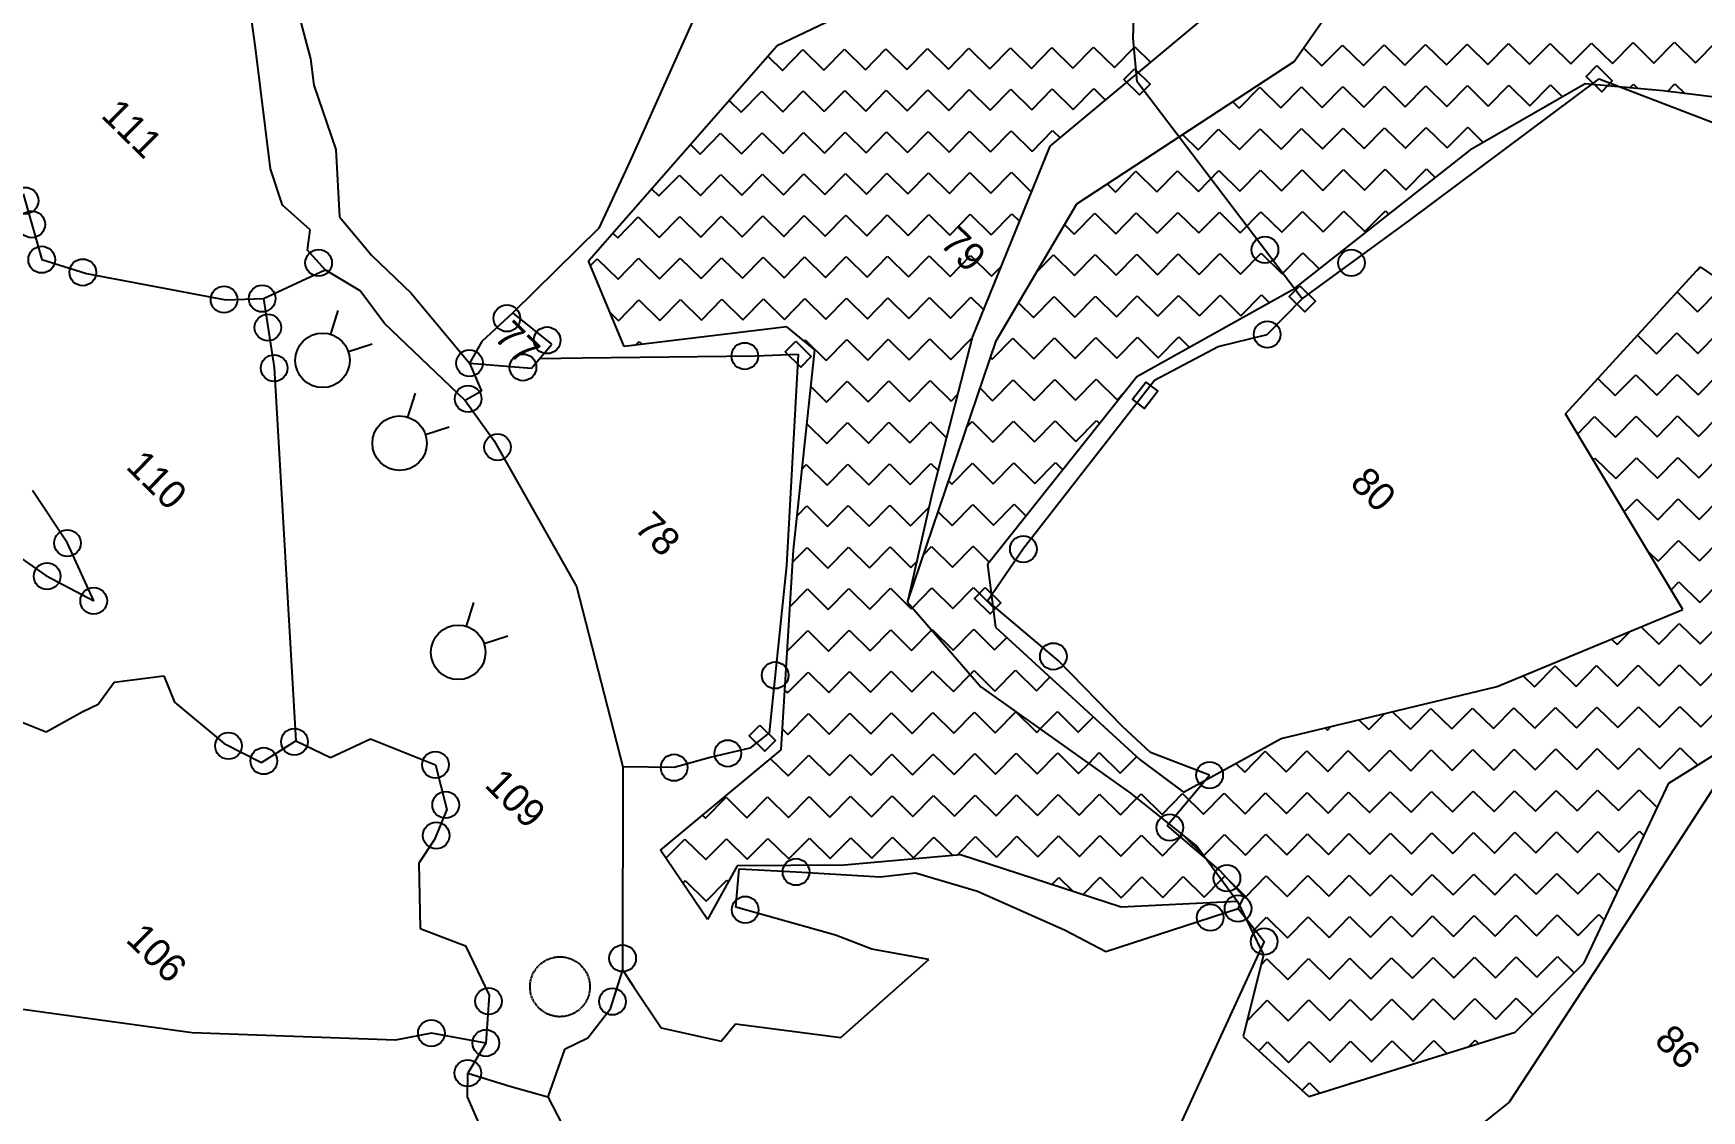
# Model space of a CAD drawing. Header units: metres. Extents: x 342804 to 346854, y 1762918 to 1765966.
# Drawn here: x 344671 to 345203, y 1764193 to 1764537 of the extents above; entities that cross this region are included whole.
import ezdxf
from ezdxf.enums import TextEntityAlignment as Align

# ---------------------------------------------------------------- set-up
doc = ezdxf.new("R2010")
doc.units = ezdxf.units.M
doc.header["$MEASUREMENT"] = 0
doc.linetypes.add('ACAD_ISO02W100', pattern=[15, 12, -3])
for name, color, linetype in [('POLY_HATCH', 12, 'Continuous'), ('POLY_PARCEL', 6, 'Continuous'), ('POLY_WATER', 4, 'Continuous'), ('TEXT_PARCEL', 7, 'Continuous')]:
    doc.layers.add(name, color=color, linetype=linetype)
doc.styles.add('TEXT_MAP', font='')
doc.styles.get('TEXT_MAP').set_extended_font_data('Kruti Dev 050')

msp = doc.modelspace()

# ---------------------------------------------------------------- linework, layer by layer
for points in [[(345021.91, 1764525.31), (345026.87, 1764520.44), (345023.5, 1764517.02), (345018.55, 1764521.89)], [(345169.24, 1764526.32), (345174.19, 1764521.45), (345170.82, 1764518.02), (345165.87, 1764522.89)], [(345074.59, 1764456.14), (345079.54, 1764451.27), (345076.17, 1764447.85), (345071.22, 1764452.72)], [(344913.92, 1764438.48), (344918.87, 1764433.61), (344915.5, 1764430.18), (344910.55, 1764435.05)], [(345029.35, 1764422.51), (345025.07, 1764417.03), (345021.29, 1764419.99), (345025.56, 1764425.46)], [(344974.28, 1764359.92), (344979.24, 1764355.05), (344975.87, 1764351.62), (344970.92, 1764356.49)], [(344902.49, 1764316.09), (344907.44, 1764311.22), (344904.07, 1764307.8), (344899.12, 1764312.67)]]:
    msp.add_lwpolyline(points, close=True)
for points in [[(344767.99, 1764448.28), (344765.65, 1764440.68)], [(344778.91, 1764437.54), (344771.35, 1764435.07)], [(344792.56, 1764421.87), (344790.21, 1764414.27)], [(344803.48, 1764411.13), (344795.92, 1764408.66)], [(344811.23, 1764355.22), (344808.89, 1764347.62)], [(344822.15, 1764344.48), (344814.59, 1764342.01)]]:
    msp.add_lwpolyline(points)
for centre, radius in [((344668.25, 1764483.27), 4.25), ((344670.37, 1764475.73), 4.25), ((345063.49, 1764467.61), 4.25), ((344673.55, 1764464.48), 4.25), ((344686.64, 1764460.43), 4.25), ((344761.83, 1764463.45), 4.25), ((345091.06, 1764463.47), 4.25), ((344731.68, 1764451.76), 4.25), ((344743.83, 1764452.06), 4.25), ((344821.84, 1764445.79), 4.25), ((344745.65, 1764442.85), 4.25), ((344834.65, 1764438.77), 4.25), ((345064.21, 1764440.64), 4.25), ((344763.08, 1764432.38), 8.69), ((344897.66, 1764433.75), 4.25), ((344747.65, 1764429.92), 4.25), ((344809.9, 1764431.48), 4.25), ((344826.97, 1764430.15), 4.25), ((344809.47, 1764420.13), 4.25), ((344787.65, 1764405.96), 8.69), ((344818.87, 1764404.7), 4.25), ((344681.77, 1764374.12), 4.25), ((344986.47, 1764372.22), 4.25), ((344675.27, 1764363.56), 4.25), ((344690.13, 1764355.7), 4.25), ((344806.33, 1764339.31), 8.69), ((344996.03, 1764338.01), 4.25), ((344907.34, 1764331.97), 4.25), ((344733.1, 1764309.47), 4.25), ((344754.11, 1764310.8), 4.25), ((344892.26, 1764307.09), 4.25), ((344744.34, 1764304.67), 4.25), ((344799.06, 1764303.46), 4.25), ((344875.13, 1764302.55), 4.25), ((345045.85, 1764300.17), 4.25), ((344802.33, 1764290.66), 4.25), ((344799.33, 1764280.9), 4.25), ((345033.14, 1764283.43), 4.25), ((344914, 1764269.28), 4.25), ((345051.37, 1764267.31), 4.25), ((344897.82, 1764257.25), 4.25), ((345046.03, 1764254.74), 4.25), ((345054.9, 1764257.61), 4.25), ((345063.26, 1764247.1), 4.25), ((344858.74, 1764241.76), 4.25), ((344816.01, 1764228.11), 4.25), ((344855.48, 1764227.96), 4.25), ((344797.77, 1764217.9), 4.25), ((344815.11, 1764214.76), 4.25), ((344809.38, 1764205.18), 4.25)]:
    msp.add_circle(centre, radius)
at = {"linetype": 'ACAD_ISO02W100', "ltscale": 0.03}
msp.add_ellipse((344838.76, 1764232.7), major_axis=(-0.08, 9.55), ratio=1, start_param=3.926991, end_param=10.210176, dxfattribs=at)
at = {"layer": 'POLY_HATCH'}
for p, q in [((345072.77, 1764527.6), (345126.83, 1764605.15)), ((344908.03, 1764532.75), (344955.26, 1764555.34)), ((345043.44, 1764541.14), (344994.9, 1764500.62)), ((344847.86, 1764464.12), (344908.03, 1764532.75)), ((345003.5, 1764482.29), (345072.77, 1764527.6)), ((345165.53, 1764520.52), (345128.78, 1764499.37)), ((345190.44, 1764518.3), (345165.53, 1764520.52)), ((345233.04, 1764512.99), (345190.44, 1764518.3)), ((344994.9, 1764500.62), (344970.24, 1764439.94)), ((345128.78, 1764499.37), (345072.17, 1764454.78)), ((344977.76, 1764438.55), (345003.5, 1764482.29)), ((344859.22, 1764436.78), (344847.86, 1764464.12)), ((345159.24, 1764415.29), (345202.18, 1764462.18)), ((345202.18, 1764462.18), (345256.78, 1764424.97)), ((345072.17, 1764454.78), (345022.64, 1764427.11)), ((344911.05, 1764443.1), (344859.22, 1764436.78)), ((344920.01, 1764435.76), (344911.05, 1764443.1)), ((344949.56, 1764355.34), (344977.76, 1764438.55)), ((344970.24, 1764439.94), (344957.45, 1764390.06)), ((344913.16, 1764371.97), (344920.01, 1764435.76)), ((345022.64, 1764427.11), (344975, 1764367.34)), ((345196.73, 1764352.94), (345159.24, 1764415.29)), ((344957.45, 1764390.06), (344949.56, 1764355.34)), ((344909.28, 1764308.2), (344913.16, 1764371.97)), ((344975, 1764367.34), (344977.58, 1764347.29)), ((344949.56, 1764355.34), (344972.92, 1764328.3)), ((345137.53, 1764328.41), (345196.73, 1764352.94)), ((344977.58, 1764347.29), (345023.72, 1764305.08)), ((344972.92, 1764328.3), (345020.64, 1764294.41)), ((345068.63, 1764311.84), (345137.53, 1764328.41)), ((345192.17, 1764297.57), (345230.5, 1764321.57)), ((345037.47, 1764294.74), (345068.63, 1764311.84)), ((344870.77, 1764276.24), (344909.28, 1764308.2)), ((345023.72, 1764305.08), (345037.47, 1764294.74)), ((345020.64, 1764294.41), (345041.87, 1764277.45)), ((345165.26, 1764240.3), (345192.17, 1764297.57)), ((344885.79, 1764254.11), (344870.77, 1764276.24)), ((344966.39, 1764274.73), (344929.36, 1764271.49)), ((345017.68, 1764258.07), (344966.39, 1764274.73)), ((345041.87, 1764277.45), (345054.72, 1764259.83)), ((344895.27, 1764271.23), (344885.79, 1764254.11)), ((344929.36, 1764271.49), (344895.27, 1764271.23)), ((345054.72, 1764259.83), (345017.68, 1764258.07)), ((345054.72, 1764259.83), (345063.02, 1764242.85)), ((345063.02, 1764242.85), (345056.58, 1764216.86)), ((345143.28, 1764218.25), (345165.26, 1764240.3)), ((345056.58, 1764216.86), (345077.5, 1764197.75)), ((345077.5, 1764197.75), (345143.28, 1764218.25))]:
    msp.add_line(p, q, dxfattribs=at)
at = {"layer": 'POLY_HATCH', "linetype": 'Continuous'}
for p, q in [((345134.56, 1764526.66), (345141.12, 1764533.33)), ((345141.12, 1764533.33), (345147.79, 1764526.76)), ((345147.79, 1764526.76), (345154.35, 1764533.43)), ((345154.35, 1764533.43), (345161.02, 1764526.87)), ((345161.02, 1764526.87), (345167.58, 1764533.54)), ((345167.58, 1764533.54), (345174.25, 1764526.98)), ((345174.25, 1764526.98), (345180.81, 1764533.65)), ((345180.81, 1764533.65), (345187.48, 1764527.09)), ((345187.48, 1764527.09), (345194.04, 1764533.76)), ((345194.04, 1764533.76), (345200.71, 1764527.2)), ((345200.71, 1764527.2), (345207.27, 1764533.87)), ((344905.04, 1764529.34), (344909.65, 1764524.81)), ((344909.65, 1764524.81), (344916.21, 1764531.48)), ((344916.21, 1764531.48), (344922.88, 1764524.92)), ((344922.88, 1764524.92), (344929.44, 1764531.59)), ((344929.44, 1764531.59), (344936.11, 1764525.03)), ((344936.11, 1764525.03), (344942.67, 1764531.7)), ((344942.67, 1764531.7), (344949.34, 1764525.14)), ((344949.34, 1764525.14), (344955.9, 1764531.81)), ((344955.9, 1764531.81), (344962.57, 1764525.25)), ((344962.57, 1764525.25), (344969.13, 1764531.91)), ((344969.13, 1764531.91), (344975.8, 1764525.35)), ((344975.8, 1764525.35), (344982.36, 1764532.02)), ((344982.36, 1764532.02), (344989.03, 1764525.46)), ((344989.03, 1764525.46), (344995.59, 1764532.13)), ((344995.59, 1764532.13), (345002.26, 1764525.57)), ((345002.26, 1764525.57), (345008.82, 1764532.24)), ((345008.82, 1764532.24), (345015.49, 1764525.68)), ((345015.49, 1764525.68), (345022.05, 1764532.35)), ((345022.05, 1764532.35), (345027.04, 1764527.44)), ((345075.81, 1764531.96), (345081.64, 1764526.22)), ((345081.64, 1764526.22), (345088.2, 1764532.89)), ((345088.2, 1764532.89), (345094.87, 1764526.33)), ((345094.87, 1764526.33), (345101.43, 1764533)), ((345101.43, 1764533), (345108.1, 1764526.44)), ((345108.1, 1764526.44), (345114.66, 1764533.11)), ((345114.66, 1764533.11), (345121.33, 1764526.55)), ((345121.33, 1764526.55), (345127.89, 1764533.22)), ((345127.89, 1764533.22), (345134.56, 1764526.66)), ((344896.52, 1764511.47), (344903.09, 1764518.14)), ((344903.09, 1764518.14), (344909.75, 1764511.58)), ((344909.75, 1764511.58), (344916.32, 1764518.25)), ((344916.32, 1764518.25), (344922.98, 1764511.69)), ((344922.98, 1764511.69), (344929.55, 1764518.36)), ((344929.55, 1764518.36), (344936.21, 1764511.8)), ((344936.21, 1764511.8), (344942.78, 1764518.47)), ((344942.78, 1764518.47), (344949.44, 1764511.91)), ((344949.44, 1764511.91), (344956.01, 1764518.58)), ((344956.01, 1764518.58), (344962.67, 1764512.02)), ((344962.67, 1764512.02), (344969.24, 1764518.68)), ((344969.24, 1764518.68), (344975.9, 1764512.12)), ((344975.9, 1764512.12), (344982.47, 1764518.79)), ((344982.47, 1764518.79), (344989.13, 1764512.23)), ((344989.13, 1764512.23), (344995.7, 1764518.9)), ((344995.7, 1764518.9), (345002.37, 1764512.34)), ((345002.37, 1764512.34), (345008.93, 1764519.01)), ((345008.93, 1764519.01), (345012.6, 1764515.39)), ((345055.29, 1764512.77), (345061.85, 1764519.44)), ((345061.85, 1764519.44), (345068.52, 1764512.88)), ((345068.52, 1764512.88), (345075.08, 1764519.55)), ((345075.08, 1764519.55), (345081.75, 1764512.99)), ((345081.75, 1764512.99), (345088.31, 1764519.66)), ((345088.31, 1764519.66), (345094.98, 1764513.1)), ((345094.98, 1764513.1), (345101.54, 1764519.77)), ((345101.54, 1764519.77), (345108.21, 1764513.21)), ((345108.21, 1764513.21), (345114.77, 1764519.88)), ((345114.77, 1764519.88), (345121.44, 1764513.32)), ((345121.44, 1764513.32), (345128, 1764519.99)), ((345128, 1764519.99), (345134.67, 1764513.43)), ((345134.67, 1764513.43), (345141.23, 1764520.1)), ((345141.23, 1764520.1), (345147.9, 1764513.53)), ((345147.9, 1764513.53), (345154.46, 1764520.2)), ((345154.46, 1764520.2), (345158.34, 1764516.38)), ((345179.76, 1764519.25), (345180.92, 1764520.42)), ((345180.92, 1764520.42), (345182.34, 1764519.02)), ((345191.78, 1764518.13), (345194.15, 1764520.53)), ((345194.15, 1764520.53), (345197.28, 1764517.44)), ((344892.68, 1764515.25), (344896.52, 1764511.47)), ((345053.22, 1764514.81), (345055.29, 1764512.77)), ((345121.54, 1764500.09), (345128.1, 1764506.76)), ((345128.1, 1764506.76), (345133.09, 1764501.85)), ((345140.71, 1764506.23), (345141.34, 1764506.87)), ((345141.34, 1764506.87), (345141.51, 1764506.69)), ((344883.4, 1764498.13), (344889.96, 1764504.8)), ((344889.96, 1764504.8), (344896.63, 1764498.24)), ((344896.63, 1764498.24), (344903.19, 1764504.91)), ((344903.19, 1764504.91), (344909.86, 1764498.35)), ((344909.86, 1764498.35), (344916.42, 1764505.02)), ((344916.42, 1764505.02), (344923.09, 1764498.46)), ((344923.09, 1764498.46), (344929.65, 1764505.13)), ((344929.65, 1764505.13), (344936.32, 1764498.57)), ((344936.32, 1764498.57), (344942.88, 1764505.24)), ((344942.88, 1764505.24), (344949.55, 1764498.68)), ((344949.55, 1764498.68), (344956.11, 1764505.35)), ((344956.11, 1764505.35), (344962.78, 1764498.79)), ((344962.78, 1764498.79), (344969.34, 1764505.45)), ((344969.34, 1764505.45), (344976.01, 1764498.89)), ((344976.01, 1764498.89), (344982.57, 1764505.56)), ((344982.57, 1764505.56), (344989.24, 1764499)), ((344989.24, 1764499), (344995.8, 1764505.67)), ((344995.8, 1764505.67), (344998.17, 1764503.35)), ((345037.19, 1764504.33), (345042.16, 1764499.44)), ((345042.16, 1764499.44), (345048.72, 1764506.11)), ((345048.72, 1764506.11), (345055.39, 1764499.54)), ((345055.39, 1764499.54), (345061.95, 1764506.21)), ((345061.95, 1764506.21), (345068.62, 1764499.65)), ((345068.62, 1764499.65), (345075.18, 1764506.32)), ((345075.18, 1764506.32), (345081.85, 1764499.76)), ((345081.85, 1764499.76), (345088.41, 1764506.43)), ((345088.41, 1764506.43), (345095.08, 1764499.87)), ((345095.08, 1764499.87), (345101.64, 1764506.54)), ((345101.64, 1764506.54), (345108.31, 1764499.98)), ((345108.31, 1764499.98), (345114.87, 1764506.65)), ((345114.87, 1764506.65), (345121.54, 1764500.09)), ((344880.33, 1764501.16), (344883.4, 1764498.13)), ((344870.28, 1764484.8), (344876.84, 1764491.46)), ((344876.84, 1764491.46), (344883.51, 1764484.9)), ((344883.51, 1764484.9), (344890.07, 1764491.57)), ((344890.07, 1764491.57), (344896.74, 1764485.01)), ((344896.74, 1764485.01), (344903.3, 1764491.68)), ((344903.3, 1764491.68), (344909.97, 1764485.12)), ((344909.97, 1764485.12), (344916.53, 1764491.79)), ((344916.53, 1764491.79), (344923.2, 1764485.23)), ((344923.2, 1764485.23), (344929.76, 1764491.9)), ((344929.76, 1764491.9), (344936.43, 1764485.34)), ((344936.43, 1764485.34), (344942.99, 1764492.01)), ((344942.99, 1764492.01), (344949.66, 1764485.45)), ((344949.66, 1764485.45), (344956.22, 1764492.12)), ((344956.22, 1764492.12), (344962.89, 1764485.56)), ((344962.89, 1764485.56), (344969.45, 1764492.22)), ((344969.45, 1764492.22), (344976.12, 1764485.66)), ((344976.12, 1764485.66), (344982.68, 1764492.33)), ((344982.68, 1764492.33), (344989.01, 1764486.11)), ((345015.81, 1764485.99), (345022.37, 1764492.66)), ((345022.37, 1764492.66), (345029.04, 1764486.1)), ((345029.04, 1764486.1), (345035.6, 1764492.77)), ((345035.6, 1764492.77), (345042.27, 1764486.21)), ((345042.27, 1764486.21), (345048.83, 1764492.88)), ((345048.83, 1764492.88), (345055.5, 1764486.31)), ((345055.5, 1764486.31), (345062.06, 1764492.98)), ((345062.06, 1764492.98), (345068.73, 1764486.42)), ((345068.73, 1764486.42), (345075.29, 1764493.09)), ((345075.29, 1764493.09), (345081.96, 1764486.53)), ((345081.96, 1764486.53), (345088.52, 1764493.2)), ((345088.52, 1764493.2), (345095.19, 1764486.64)), ((345095.19, 1764486.64), (345101.75, 1764493.31)), ((345101.75, 1764493.31), (345108.42, 1764486.75)), ((345108.42, 1764486.75), (345114.98, 1764493.42)), ((345114.98, 1764493.42), (345117.76, 1764490.69)), ((344867.98, 1764487.06), (344870.28, 1764484.8)), ((345013.15, 1764488.6), (345015.81, 1764485.99)), ((344857.16, 1764471.46), (344863.72, 1764478.13)), ((344863.72, 1764478.13), (344870.39, 1764471.57)), ((344870.39, 1764471.57), (344876.95, 1764478.23)), ((344876.95, 1764478.23), (344883.62, 1764471.67)), ((344883.62, 1764471.67), (344890.18, 1764478.34)), ((344890.18, 1764478.34), (344896.85, 1764471.78)), ((344896.85, 1764471.78), (344903.41, 1764478.45)), ((344903.41, 1764478.45), (344910.08, 1764471.89)), ((344910.08, 1764471.89), (344916.64, 1764478.56)), ((344916.64, 1764478.56), (344923.31, 1764472)), ((344923.31, 1764472), (344929.87, 1764478.67)), ((344929.87, 1764478.67), (344936.54, 1764472.11)), ((344936.54, 1764472.11), (344943.1, 1764478.78)), ((344943.1, 1764478.78), (344949.77, 1764472.22)), ((344949.77, 1764472.22), (344956.33, 1764478.89)), ((344956.33, 1764478.89), (344963, 1764472.32)), ((344963, 1764472.32), (344969.56, 1764478.99)), ((344969.56, 1764478.99), (344976.23, 1764472.43)), ((344976.23, 1764472.43), (344982.79, 1764479.1)), ((344982.79, 1764479.1), (344985.2, 1764476.74)), ((344999.61, 1764475.68), (345002.69, 1764472.65)), ((345002.69, 1764472.65), (345009.25, 1764479.32)), ((345009.25, 1764479.32), (345015.92, 1764472.76)), ((345015.92, 1764472.76), (345022.48, 1764479.43)), ((345022.48, 1764479.43), (345029.15, 1764472.87)), ((345029.15, 1764472.87), (345035.71, 1764479.54)), ((345035.71, 1764479.54), (345042.38, 1764472.98)), ((345042.38, 1764472.98), (345048.94, 1764479.65)), ((345048.94, 1764479.65), (345055.61, 1764473.08)), ((345055.61, 1764473.08), (345062.17, 1764479.75)), ((345062.17, 1764479.75), (345068.84, 1764473.19)), ((345068.84, 1764473.19), (345075.4, 1764479.86)), ((345075.4, 1764479.86), (345082.07, 1764473.3)), ((345082.07, 1764473.3), (345088.63, 1764479.97)), ((345088.63, 1764479.97), (345095.3, 1764473.41)), ((345095.3, 1764473.41), (345101.86, 1764480.08)), ((345101.86, 1764480.08), (345102.94, 1764479.02)), ((344855.62, 1764472.97), (344857.16, 1764471.46)), ((344848.48, 1764462.63), (344850.6, 1764464.79)), ((344850.6, 1764464.79), (344857.27, 1764458.23)), ((344857.27, 1764458.23), (344863.83, 1764464.9)), ((344863.83, 1764464.9), (344870.5, 1764458.34)), ((344870.5, 1764458.34), (344877.06, 1764465)), ((344877.06, 1764465), (344883.73, 1764458.44)), ((344883.73, 1764458.44), (344890.29, 1764465.11)), ((344890.29, 1764465.11), (344896.96, 1764458.55)), ((344896.96, 1764458.55), (344903.52, 1764465.22)), ((344903.52, 1764465.22), (344910.19, 1764458.66)), ((344910.19, 1764458.66), (344916.75, 1764465.33)), ((344916.75, 1764465.33), (344923.42, 1764458.77)), ((344923.42, 1764458.77), (344929.98, 1764465.44)), ((344929.98, 1764465.44), (344936.65, 1764458.88)), ((344936.65, 1764458.88), (344943.21, 1764465.55)), ((344943.21, 1764465.55), (344949.88, 1764458.99)), ((344949.88, 1764458.99), (344956.44, 1764465.66)), ((344956.44, 1764465.66), (344963.11, 1764459.09)), ((344963.11, 1764459.09), (344969.67, 1764465.76)), ((344969.67, 1764465.76), (344976.34, 1764459.2)), ((344990.59, 1764460.35), (344996.13, 1764465.98)), ((344996.13, 1764465.98), (345002.8, 1764459.42)), ((345002.8, 1764459.42), (345009.36, 1764466.09)), ((345009.36, 1764466.09), (345016.03, 1764459.53)), ((345016.03, 1764459.53), (345022.59, 1764466.2)), ((345022.59, 1764466.2), (345029.26, 1764459.64)), ((345029.26, 1764459.64), (345035.82, 1764466.31)), ((345035.82, 1764466.31), (345042.49, 1764459.75)), ((345042.49, 1764459.75), (345049.05, 1764466.42)), ((345049.05, 1764466.42), (345055.72, 1764459.85)), ((345055.72, 1764459.85), (345062.28, 1764466.52)), ((345062.28, 1764466.52), (345068.95, 1764459.96)), ((345068.95, 1764459.96), (345075.51, 1764466.63)), ((345075.51, 1764466.63), (345080.72, 1764461.51)), ((344976.34, 1764459.2), (344979.29, 1764462.2)), ((345201.19, 1764461.11), (345201.25, 1764461.05)), ((345201.25, 1764461.05), (345202.29, 1764462.1)), ((345194.87, 1764454.2), (345201.36, 1764447.82)), ((345201.36, 1764447.82), (345207.92, 1764454.49)), ((344857.38, 1764445), (344863.94, 1764451.67)), ((344863.94, 1764451.67), (344870.61, 1764445.11)), ((344870.61, 1764445.11), (344877.17, 1764451.77)), ((344877.17, 1764451.77), (344883.84, 1764445.21)), ((344883.84, 1764445.21), (344890.4, 1764451.88)), ((344890.4, 1764451.88), (344897.07, 1764445.32)), ((344897.07, 1764445.32), (344903.63, 1764451.99)), ((344903.63, 1764451.99), (344910.3, 1764445.43)), ((344910.3, 1764445.43), (344916.86, 1764452.1)), ((344916.86, 1764452.1), (344923.53, 1764445.54)), ((344923.53, 1764445.54), (344930.09, 1764452.21)), ((344930.09, 1764452.21), (344936.76, 1764445.65)), ((344936.76, 1764445.65), (344943.32, 1764452.32)), ((344943.32, 1764452.32), (344949.99, 1764445.76)), ((344949.99, 1764445.76), (344956.55, 1764452.43)), ((344956.55, 1764452.43), (344963.22, 1764445.86)), ((344963.22, 1764445.86), (344969.78, 1764452.53)), ((344969.78, 1764452.53), (344973.76, 1764448.61)), ((344984.94, 1764450.75), (344989.68, 1764446.08)), ((344989.68, 1764446.08), (344996.24, 1764452.75)), ((344996.24, 1764452.75), (345002.91, 1764446.19)), ((345002.91, 1764446.19), (345009.47, 1764452.86)), ((345009.47, 1764452.86), (345016.14, 1764446.3)), ((345016.14, 1764446.3), (345022.7, 1764452.97)), ((345022.7, 1764452.97), (345029.37, 1764446.41)), ((345029.37, 1764446.41), (345035.93, 1764453.08)), ((345035.93, 1764453.08), (345042.6, 1764446.52)), ((345042.6, 1764446.52), (345049.16, 1764453.19)), ((345049.16, 1764453.19), (345055.83, 1764446.62)), ((345055.83, 1764446.62), (345062.39, 1764453.29)), ((345062.39, 1764453.29), (345064.97, 1764450.76)), ((344854.73, 1764447.6), (344857.38, 1764445)), ((344862.85, 1764437.22), (344864.05, 1764438.44)), ((344864.05, 1764438.44), (344865.01, 1764437.49)), ((344916.63, 1764438.53), (344916.97, 1764438.87)), ((344916.97, 1764438.87), (344923.64, 1764432.31)), ((344923.64, 1764432.31), (344930.2, 1764438.98)), ((344930.2, 1764438.98), (344936.87, 1764432.42)), ((344936.87, 1764432.42), (344943.43, 1764439.09)), ((344943.43, 1764439.09), (344950.1, 1764432.53)), ((344950.1, 1764432.53), (344956.66, 1764439.2)), ((344956.66, 1764439.2), (344963.33, 1764432.63)), ((344963.33, 1764432.63), (344969.89, 1764439.3)), ((344969.89, 1764439.3), (344970.04, 1764439.16)), ((344976.56, 1764432.74), (344983.12, 1764439.41)), ((344983.12, 1764439.41), (344989.79, 1764432.85)), ((344989.79, 1764432.85), (344996.35, 1764439.52)), ((344996.35, 1764439.52), (345003.02, 1764432.96)), ((345003.02, 1764432.96), (345009.58, 1764439.63)), ((345009.58, 1764439.63), (345016.25, 1764433.07)), ((345016.25, 1764433.07), (345022.81, 1764439.74)), ((345022.81, 1764439.74), (345029.48, 1764433.18)), ((345029.48, 1764433.18), (345036.04, 1764439.85)), ((345036.04, 1764439.85), (345039.44, 1764436.5)), ((345182.23, 1764440.39), (345188.24, 1764434.48)), ((345188.24, 1764434.48), (345194.8, 1764441.15)), ((345194.8, 1764441.15), (345201.47, 1764434.59)), ((345201.47, 1764434.59), (345208.03, 1764441.26)), ((344975.98, 1764433.31), (344976.56, 1764432.74)), ((345175.12, 1764421.14), (345181.68, 1764427.81)), ((345181.68, 1764427.81), (345188.35, 1764421.25)), ((345188.35, 1764421.25), (345194.91, 1764427.92)), ((345194.91, 1764427.92), (345201.58, 1764421.36)), ((345201.58, 1764421.36), (345208.14, 1764428.03)), ((344918.74, 1764424), (344923.74, 1764419.08)), ((344923.74, 1764419.08), (344930.31, 1764425.75)), ((344930.31, 1764425.75), (344936.97, 1764419.19)), ((344936.97, 1764419.19), (344943.54, 1764425.86)), ((344943.54, 1764425.86), (344950.2, 1764419.3)), ((344950.2, 1764419.3), (344956.77, 1764425.97)), ((344956.77, 1764425.97), (344963.43, 1764419.4)), ((344972.65, 1764423.46), (344976.66, 1764419.51)), ((344976.66, 1764419.51), (344983.23, 1764426.18)), ((344983.23, 1764426.18), (344989.89, 1764419.62)), ((344989.89, 1764419.62), (344996.46, 1764426.29)), ((344996.46, 1764426.29), (345003.12, 1764419.73)), ((345003.12, 1764419.73), (345009.69, 1764426.4)), ((345009.69, 1764426.4), (345016.35, 1764419.84)), ((345016.35, 1764419.84), (345018.92, 1764422.44)), ((345169.58, 1764426.59), (345175.12, 1764421.14)), ((344963.43, 1764419.4), (344965.51, 1764421.52)), ((344917.47, 1764412.13), (344923.85, 1764405.85)), ((344923.85, 1764405.85), (344930.41, 1764412.52)), ((344930.41, 1764412.52), (344937.08, 1764405.96)), ((344937.08, 1764405.96), (344943.64, 1764412.63)), ((344943.64, 1764412.63), (344950.31, 1764406.07)), ((344950.31, 1764406.07), (344956.87, 1764412.74)), ((344956.87, 1764412.74), (344961.98, 1764407.72)), ((344968.5, 1764411.21), (344970.1, 1764412.84)), ((344970.1, 1764412.84), (344976.77, 1764406.28)), ((344976.77, 1764406.28), (344983.33, 1764412.95)), ((344983.33, 1764412.95), (344990, 1764406.39)), ((344990, 1764406.39), (344996.56, 1764413.06)), ((344996.56, 1764413.06), (345003.23, 1764406.5)), ((345003.23, 1764406.5), (345009.79, 1764413.17)), ((345009.79, 1764413.17), (345010.76, 1764412.21)), ((345163.08, 1764408.9), (345168.55, 1764414.47)), ((345168.55, 1764414.47), (345175.22, 1764407.91)), ((345175.22, 1764407.91), (345181.78, 1764414.58)), ((345181.78, 1764414.58), (345188.45, 1764408.02)), ((345188.45, 1764408.02), (345195.02, 1764414.69)), ((345195.02, 1764414.69), (345201.68, 1764408.13)), ((345201.68, 1764408.13), (345208.25, 1764414.8)), ((345168.06, 1764400.62), (345168.66, 1764401.24)), ((345168.66, 1764401.24), (345175.33, 1764394.68)), ((345175.33, 1764394.68), (345181.89, 1764401.35)), ((345181.89, 1764401.35), (345188.56, 1764394.79)), ((345188.56, 1764394.79), (345195.12, 1764401.46)), ((345195.12, 1764401.46), (345201.79, 1764394.9)), ((345201.79, 1764394.9), (345208.35, 1764401.57)), ((344915.93, 1764397.8), (344917.29, 1764399.18)), ((344917.29, 1764399.18), (344923.96, 1764392.62)), ((344923.96, 1764392.62), (344930.52, 1764399.29)), ((344930.52, 1764399.29), (344937.19, 1764392.73)), ((344937.19, 1764392.73), (344943.75, 1764399.4)), ((344943.75, 1764399.4), (344950.42, 1764392.84)), ((344950.42, 1764392.84), (344956.98, 1764399.51)), ((344956.98, 1764399.51), (344959.29, 1764397.24)), ((344963.65, 1764392.94), (344970.21, 1764399.61)), ((344970.21, 1764399.61), (344976.88, 1764393.05)), ((344976.88, 1764393.05), (344983.44, 1764399.72)), ((344983.44, 1764399.72), (344990.11, 1764393.16)), ((344990.11, 1764393.16), (344996.67, 1764399.83)), ((344996.67, 1764399.83), (344999.04, 1764397.5)), ((344962.64, 1764393.94), (344963.65, 1764392.94)), ((344914.33, 1764382.83), (344917.4, 1764385.95)), ((344917.4, 1764385.95), (344924.07, 1764379.39)), ((344924.07, 1764379.39), (344930.63, 1764386.06)), ((344930.63, 1764386.06), (344937.3, 1764379.5)), ((344937.3, 1764379.5), (344943.86, 1764386.17)), ((344943.86, 1764386.17), (344950.53, 1764379.61)), ((344950.53, 1764379.61), (344956.44, 1764385.61)), ((344963.76, 1764379.71), (344970.32, 1764386.38)), ((344970.32, 1764386.38), (344976.99, 1764379.82)), ((344976.99, 1764379.82), (344983.55, 1764386.49)), ((344983.55, 1764386.49), (344987.31, 1764382.79)), ((345178.01, 1764384.07), (345182, 1764388.12)), ((345182, 1764388.12), (345188.67, 1764381.56)), ((345188.67, 1764381.56), (345195.23, 1764388.23)), ((345195.23, 1764388.23), (345201.9, 1764381.67)), ((345201.9, 1764381.67), (345208.46, 1764388.34)), ((344959.31, 1764384.09), (344963.76, 1764379.71)), ((345188.78, 1764368.33), (345195.34, 1764375)), ((345195.34, 1764375), (345202.01, 1764368.44)), ((345202.01, 1764368.44), (345208.57, 1764375.11)), ((344912.92, 1764368.06), (344917.51, 1764372.72)), ((344917.51, 1764372.72), (344924.18, 1764366.16)), ((344924.18, 1764366.16), (344930.74, 1764372.83)), ((344930.74, 1764372.83), (344937.41, 1764366.27)), ((344937.41, 1764366.27), (344943.97, 1764372.94)), ((344943.97, 1764372.94), (344950.64, 1764366.38)), ((344954.7, 1764370.51), (344957.2, 1764373.05)), ((344957.2, 1764373.05), (344963.87, 1764366.48)), ((344963.87, 1764366.48), (344970.43, 1764373.15)), ((344970.43, 1764373.15), (344975.59, 1764368.08)), ((345185.59, 1764371.47), (345188.78, 1764368.33)), ((344950.64, 1764366.38), (344952.5, 1764368.27)), ((344912.06, 1764353.84), (344917.62, 1764359.49)), ((344917.62, 1764359.49), (344924.29, 1764352.93)), ((344924.29, 1764352.93), (344930.85, 1764359.6)), ((344930.85, 1764359.6), (344937.52, 1764353.04)), ((344937.52, 1764353.04), (344944.08, 1764359.71)), ((344944.08, 1764359.71), (344950.75, 1764353.15)), ((344951.13, 1764353.53), (344957.31, 1764359.82)), ((344957.31, 1764359.82), (344963.98, 1764353.25)), ((344963.98, 1764353.25), (344970.54, 1764359.92)), ((344970.54, 1764359.92), (344976.74, 1764353.82)), ((345192.95, 1764359.23), (345195.45, 1764361.77)), ((345195.45, 1764361.77), (345202.12, 1764355.21)), ((345202.12, 1764355.21), (345208.68, 1764361.88)), ((344950.75, 1764353.15), (344951.13, 1764353.53)), ((345183.37, 1764347.41), (345189, 1764341.87)), ((345189, 1764341.87), (345195.56, 1764348.54)), ((345195.56, 1764348.54), (345202.23, 1764341.98)), ((345202.23, 1764341.98), (345208.79, 1764348.65)), ((344911.19, 1764339.62), (344917.73, 1764346.26)), ((344917.73, 1764346.26), (344924.4, 1764339.7)), ((344924.4, 1764339.7), (344930.96, 1764346.37)), ((344930.96, 1764346.37), (344937.63, 1764339.81)), ((344937.63, 1764339.81), (344944.19, 1764346.48)), ((344944.19, 1764346.48), (344950.86, 1764339.92)), ((344950.86, 1764339.92), (344957.26, 1764346.43)), ((344957.26, 1764346.43), (344957.42, 1764346.59)), ((344957.42, 1764346.59), (344964.09, 1764340.02)), ((344964.09, 1764340.02), (344970.65, 1764346.69)), ((344970.65, 1764346.69), (344977.32, 1764340.13)), ((344977.32, 1764340.13), (344981.15, 1764344.03)), ((345173.98, 1764343.52), (345175.77, 1764341.76)), ((345175.77, 1764341.76), (345179.92, 1764345.98)), ((344911.27, 1764326.36), (344917.83, 1764333.03)), ((344917.83, 1764333.03), (344924.5, 1764326.47)), ((344924.5, 1764326.47), (344931.06, 1764333.14)), ((344931.06, 1764333.14), (344937.73, 1764326.58)), ((344937.73, 1764326.58), (344944.29, 1764333.25)), ((344944.29, 1764333.25), (344950.96, 1764326.69)), ((344950.96, 1764326.69), (344957.52, 1764333.35)), ((344957.52, 1764333.35), (344964.19, 1764326.79)), ((344964.19, 1764326.79), (344969.53, 1764332.22)), ((344969.53, 1764332.22), (344970.76, 1764333.46)), ((344970.76, 1764333.46), (344977.42, 1764326.9)), ((344977.42, 1764326.9), (344983.99, 1764333.57)), ((344983.99, 1764333.57), (344990.65, 1764327.01)), ((344990.65, 1764327.01), (344994.96, 1764331.39)), ((345145.82, 1764331.85), (345149.42, 1764328.31)), ((345149.42, 1764328.31), (345155.98, 1764334.98)), ((345155.98, 1764334.98), (345162.65, 1764328.42)), ((345162.65, 1764328.42), (345169.21, 1764335.09)), ((345169.21, 1764335.09), (345175.88, 1764328.53)), ((345175.88, 1764328.53), (345182.44, 1764335.2)), ((345182.44, 1764335.2), (345189.11, 1764328.64)), ((345189.11, 1764328.64), (345195.67, 1764335.31)), ((345195.67, 1764335.31), (345202.34, 1764328.75)), ((345202.34, 1764328.75), (345208.9, 1764335.42)), ((344910.44, 1764327.18), (344911.27, 1764326.36)), ((345109.83, 1764314.76), (345116.39, 1764321.43)), ((345116.39, 1764321.43), (345123.06, 1764314.87)), ((345123.06, 1764314.87), (345129.62, 1764321.54)), ((345129.62, 1764321.54), (345136.29, 1764314.98)), ((345136.29, 1764314.98), (345142.85, 1764321.64)), ((345142.85, 1764321.64), (345149.52, 1764315.08)), ((345149.52, 1764315.08), (345156.08, 1764321.75)), ((345156.08, 1764321.75), (345162.75, 1764315.19)), ((345162.75, 1764315.19), (345169.31, 1764321.86)), ((345169.31, 1764321.86), (345175.98, 1764315.3)), ((345175.98, 1764315.3), (345182.54, 1764321.97)), ((345182.54, 1764321.97), (345189.21, 1764315.41)), ((345189.21, 1764315.41), (345195.77, 1764322.08)), ((345195.77, 1764322.08), (345202.44, 1764315.52)), ((345202.44, 1764315.52), (345209, 1764322.19)), ((344911.38, 1764313.13), (344917.94, 1764319.8)), ((344917.94, 1764319.8), (344924.61, 1764313.24)), ((344924.61, 1764313.24), (344931.17, 1764319.91)), ((344931.17, 1764319.91), (344937.84, 1764313.35)), ((344937.84, 1764313.35), (344944.4, 1764320.02)), ((344944.4, 1764320.02), (344951.07, 1764313.46)), ((344951.07, 1764313.46), (344957.63, 1764320.12)), ((344957.63, 1764320.12), (344964.3, 1764313.56)), ((344964.3, 1764313.56), (344970.86, 1764320.23)), ((344970.86, 1764320.23), (344977.53, 1764313.67)), ((344977.53, 1764313.67), (344984.09, 1764320.34)), ((344984.09, 1764320.34), (344990.76, 1764313.78)), ((344991.84, 1764314.87), (344997.32, 1764320.45)), ((344997.32, 1764320.45), (345003.99, 1764313.89)), ((345003.99, 1764313.89), (345008.78, 1764318.75)), ((345083.37, 1764314.54), (345084.46, 1764315.65)), ((345093.4, 1764317.8), (345096.6, 1764314.65)), ((345096.6, 1764314.65), (345101.65, 1764319.78)), ((345104.12, 1764320.38), (345109.83, 1764314.76)), ((344909.68, 1764314.8), (344911.38, 1764313.13)), ((344990.76, 1764313.78), (344991.84, 1764314.87)), ((345082.68, 1764315.22), (345083.37, 1764314.54)), ((344905.9, 1764305.4), (344911.49, 1764299.9)), ((344911.49, 1764299.9), (344918.05, 1764306.57)), ((344918.05, 1764306.57), (344924.72, 1764300.01)), ((344924.72, 1764300.01), (344931.28, 1764306.68)), ((344931.28, 1764306.68), (344937.95, 1764300.12)), ((344937.95, 1764300.12), (344944.51, 1764306.79)), ((344944.51, 1764306.79), (344951.18, 1764300.23)), ((344951.18, 1764300.23), (344957.74, 1764306.89)), ((344957.74, 1764306.89), (344964.41, 1764300.33)), ((344964.41, 1764300.33), (344970.97, 1764307)), ((344970.97, 1764307), (344977.64, 1764300.44)), ((344977.64, 1764300.44), (344984.2, 1764307.11)), ((344984.2, 1764307.11), (344990.87, 1764300.55)), ((344990.87, 1764300.55), (344997.43, 1764307.22)), ((344997.43, 1764307.22), (345004.1, 1764300.66)), ((345007.29, 1764303.9), (345010.66, 1764307.33)), ((345010.66, 1764307.33), (345017.33, 1764300.77)), ((345017.33, 1764300.77), (345022.59, 1764306.11)), ((345057.02, 1764301.09), (345063.58, 1764307.76)), ((345063.58, 1764307.76), (345070.25, 1764301.2)), ((345070.25, 1764301.2), (345076.81, 1764307.87)), ((345076.81, 1764307.87), (345083.48, 1764301.31)), ((345083.48, 1764301.31), (345090.04, 1764307.98)), ((345090.04, 1764307.98), (345096.71, 1764301.42)), ((345096.71, 1764301.42), (345103.27, 1764308.09)), ((345103.27, 1764308.09), (345109.94, 1764301.53)), ((345109.94, 1764301.53), (345116.5, 1764308.2)), ((345116.5, 1764308.2), (345123.17, 1764301.64)), ((345123.17, 1764301.64), (345129.73, 1764308.31)), ((345129.73, 1764308.31), (345136.4, 1764301.75)), ((345136.4, 1764301.75), (345142.96, 1764308.41)), ((345142.96, 1764308.41), (345149.63, 1764301.85)), ((345149.63, 1764301.85), (345156.19, 1764308.52)), ((345156.19, 1764308.52), (345162.86, 1764301.96)), ((345162.86, 1764301.96), (345169.42, 1764308.63)), ((345169.42, 1764308.63), (345176.09, 1764302.07)), ((345176.09, 1764302.07), (345182.65, 1764308.74)), ((345182.65, 1764308.74), (345189.32, 1764302.18)), ((345189.32, 1764302.18), (345195.88, 1764308.85)), ((345195.88, 1764308.85), (345201.45, 1764303.38)), ((345004.1, 1764300.66), (345007.29, 1764303.9)), ((345054.16, 1764303.9), (345057.02, 1764301.09)), ((344990.98, 1764287.32), (344997.54, 1764293.99)), ((344997.54, 1764293.99), (345004.21, 1764287.43)), ((345004.21, 1764287.43), (345010.77, 1764294.1)), ((345010.77, 1764294.1), (345017.44, 1764287.54)), ((345022.64, 1764292.82), (345024, 1764294.21)), ((345024, 1764294.21), (345030.67, 1764287.65)), ((345030.67, 1764287.65), (345037.23, 1764294.32)), ((345037.23, 1764294.32), (345043.9, 1764287.76)), ((345043.9, 1764287.76), (345050.46, 1764294.42)), ((345050.46, 1764294.42), (345057.13, 1764287.86)), ((345057.13, 1764287.86), (345063.69, 1764294.53)), ((345063.69, 1764294.53), (345070.36, 1764287.97)), ((345070.36, 1764287.97), (345076.92, 1764294.64)), ((345076.92, 1764294.64), (345083.59, 1764288.08)), ((345083.59, 1764288.08), (345090.15, 1764294.75)), ((345090.15, 1764294.75), (345096.82, 1764288.19)), ((345096.82, 1764288.19), (345103.38, 1764294.86)), ((345103.38, 1764294.86), (345110.05, 1764288.3)), ((345110.05, 1764288.3), (345116.61, 1764294.97)), ((345116.61, 1764294.97), (345123.28, 1764288.41)), ((345123.28, 1764288.41), (345129.84, 1764295.08)), ((345129.84, 1764295.08), (345136.51, 1764288.51)), ((345136.51, 1764288.51), (345143.07, 1764295.18)), ((345143.07, 1764295.18), (345149.74, 1764288.62)), ((345149.74, 1764288.62), (345156.3, 1764295.29)), ((345156.3, 1764295.29), (345162.97, 1764288.73)), ((345162.97, 1764288.73), (345169.53, 1764295.4)), ((345169.53, 1764295.4), (345176.2, 1764288.84)), ((345176.2, 1764288.84), (345182.76, 1764295.51)), ((345182.76, 1764295.51), (345188.54, 1764289.83)), ((344885.14, 1764286.45), (344891.7, 1764293.12)), ((344891.7, 1764293.12), (344898.37, 1764286.56)), ((344898.37, 1764286.56), (344904.93, 1764293.23)), ((344904.93, 1764293.23), (344911.6, 1764286.67)), ((344911.6, 1764286.67), (344918.16, 1764293.34)), ((344918.16, 1764293.34), (344924.83, 1764286.78)), ((344924.83, 1764286.78), (344931.39, 1764293.45)), ((344931.39, 1764293.45), (344938.06, 1764286.89)), ((344938.06, 1764286.89), (344944.62, 1764293.56)), ((344944.62, 1764293.56), (344951.29, 1764287)), ((344951.29, 1764287), (344957.85, 1764293.66)), ((344957.85, 1764293.66), (344964.52, 1764287.1)), ((344964.52, 1764287.1), (344971.08, 1764293.77)), ((344971.08, 1764293.77), (344977.75, 1764287.21)), ((344977.75, 1764287.21), (344984.31, 1764293.88)), ((344984.31, 1764293.88), (344990.98, 1764287.32)), ((345017.44, 1764287.54), (345022.64, 1764292.82)), ((344884.2, 1764287.38), (344885.14, 1764286.45)), ((344872.53, 1764273.64), (344878.58, 1764279.78)), ((344878.58, 1764279.78), (344885.25, 1764273.22)), ((344885.25, 1764273.22), (344891.81, 1764279.89)), ((344891.81, 1764279.89), (344898.48, 1764273.33)), ((344898.48, 1764273.33), (344905.04, 1764280)), ((344905.04, 1764280), (344911.71, 1764273.44)), ((344911.71, 1764273.44), (344918.27, 1764280.11)), ((344918.27, 1764280.11), (344924.94, 1764273.55)), ((344924.94, 1764273.55), (344931.5, 1764280.22)), ((344931.5, 1764280.22), (344938.17, 1764273.66)), ((344938.17, 1764273.66), (344944.73, 1764280.33)), ((344944.73, 1764280.33), (344951.4, 1764273.77)), ((344951.4, 1764273.77), (344957.96, 1764280.43)), ((344957.96, 1764280.43), (344963.97, 1764274.52)), ((344965.38, 1764274.64), (344971.19, 1764280.54)), ((344971.19, 1764280.54), (344977.86, 1764273.98)), ((344977.86, 1764273.98), (344984.42, 1764280.65)), ((344984.42, 1764280.65), (344991.09, 1764274.09)), ((344991.09, 1764274.09), (344997.65, 1764280.76)), ((344997.65, 1764280.76), (345004.32, 1764274.2)), ((345004.32, 1764274.2), (345010.88, 1764280.87)), ((345010.88, 1764280.87), (345017.55, 1764274.31)), ((345017.55, 1764274.31), (345024.11, 1764280.98)), ((345024.11, 1764280.98), (345030.78, 1764274.42)), ((345030.78, 1764274.42), (345037.33, 1764281.08)), ((345037.33, 1764281.08), (345037.34, 1764281.09)), ((345037.34, 1764281.09), (345037.43, 1764281)), ((345037.43, 1764281), (345043.99, 1764274.55)), ((345044.01, 1764274.53), (345050.57, 1764281.19)), ((345050.57, 1764281.19), (345057.24, 1764274.63)), ((345057.24, 1764274.63), (345063.8, 1764281.3)), ((345063.8, 1764281.3), (345070.47, 1764274.74)), ((345070.47, 1764274.74), (345077.03, 1764281.41)), ((345077.03, 1764281.41), (345083.7, 1764274.85)), ((345083.7, 1764274.85), (345090.26, 1764281.52)), ((345090.26, 1764281.52), (345096.93, 1764274.96)), ((345096.93, 1764274.96), (345103.49, 1764281.63)), ((345103.49, 1764281.63), (345110.16, 1764275.07)), ((345110.16, 1764275.07), (345116.72, 1764281.74)), ((345116.72, 1764281.74), (345123.39, 1764275.18)), ((345123.39, 1764275.18), (345129.95, 1764281.85)), ((345129.95, 1764281.85), (345136.62, 1764275.28)), ((345136.62, 1764275.28), (345143.18, 1764281.95)), ((345143.18, 1764281.95), (345149.85, 1764275.39)), ((345149.85, 1764275.39), (345156.41, 1764282.06)), ((345156.41, 1764282.06), (345163.08, 1764275.5)), ((345163.08, 1764275.5), (345169.64, 1764282.17)), ((345169.64, 1764282.17), (345176.31, 1764275.61)), ((345176.31, 1764275.61), (345182.87, 1764282.28)), ((345182.87, 1764282.28), (345184.32, 1764280.85)), ((345043.99, 1764274.55), (345044.01, 1764274.53)), ((344995.53, 1764265.26), (344997.76, 1764267.53)), ((344997.76, 1764267.53), (345002.3, 1764263.06)), ((345005.47, 1764262.03), (345010.99, 1764267.64)), ((345010.99, 1764267.64), (345017.66, 1764261.08)), ((345017.66, 1764261.08), (345024.22, 1764267.75)), ((345024.22, 1764267.75), (345030.89, 1764261.19)), ((345030.89, 1764261.19), (345037.45, 1764267.86)), ((345037.45, 1764267.86), (345044.12, 1764261.3)), ((345049.59, 1764266.86), (345050.68, 1764267.96)), ((345050.68, 1764267.96), (345057.35, 1764261.4)), ((345057.35, 1764261.4), (345063.91, 1764268.07)), ((345063.91, 1764268.07), (345070.58, 1764261.51)), ((345070.58, 1764261.51), (345077.14, 1764268.18)), ((345077.14, 1764268.18), (345083.81, 1764261.62)), ((345083.81, 1764261.62), (345090.37, 1764268.29)), ((345090.37, 1764268.29), (345097.04, 1764261.73)), ((345097.04, 1764261.73), (345103.6, 1764268.4)), ((345103.6, 1764268.4), (345110.27, 1764261.84)), ((345110.27, 1764261.84), (345116.83, 1764268.51)), ((345116.83, 1764268.51), (345123.5, 1764261.95)), ((345123.5, 1764261.95), (345130.06, 1764268.62)), ((345130.06, 1764268.62), (345136.73, 1764262.05)), ((345136.73, 1764262.05), (345143.29, 1764268.72)), ((345143.29, 1764268.72), (345149.96, 1764262.16)), ((345149.96, 1764262.16), (345156.52, 1764268.83)), ((345156.52, 1764268.83), (345163.19, 1764262.27)), ((345163.19, 1764262.27), (345169.75, 1764268.94)), ((345169.75, 1764268.94), (345175.88, 1764262.91)), ((344877.89, 1764265.74), (344878.69, 1764266.55)), ((344878.69, 1764266.55), (344885.36, 1764259.99)), ((344885.36, 1764259.99), (344891.92, 1764266.66)), ((344891.92, 1764266.66), (344892.45, 1764266.14)), ((345044.12, 1764261.3), (345049.59, 1764266.86)), ((345059.43, 1764250.18), (345064.02, 1764254.84)), ((345064.02, 1764254.84), (345070.69, 1764248.28)), ((345070.69, 1764248.28), (345077.25, 1764254.95)), ((345077.25, 1764254.95), (345083.92, 1764248.39)), ((345083.92, 1764248.39), (345090.48, 1764255.06)), ((345090.48, 1764255.06), (345097.15, 1764248.5)), ((345097.15, 1764248.5), (345103.71, 1764255.17)), ((345103.71, 1764255.17), (345110.38, 1764248.61)), ((345110.38, 1764248.61), (345116.94, 1764255.28)), ((345116.94, 1764255.28), (345123.61, 1764248.72)), ((345123.61, 1764248.72), (345130.17, 1764255.39)), ((345130.17, 1764255.39), (345136.84, 1764248.82)), ((345136.84, 1764248.82), (345143.4, 1764255.49)), ((345143.4, 1764255.49), (345150.07, 1764248.93)), ((345150.07, 1764248.93), (345156.63, 1764255.6)), ((345156.63, 1764255.6), (345163.3, 1764249.04)), ((345163.3, 1764249.04), (345169.86, 1764255.71)), ((345169.86, 1764255.71), (345171.67, 1764253.93)), ((345062.24, 1764239.7), (345064.13, 1764241.61)), ((345064.13, 1764241.61), (345070.79, 1764235.05)), ((345070.79, 1764235.05), (345077.36, 1764241.72)), ((345077.36, 1764241.72), (345084.02, 1764235.16)), ((345084.02, 1764235.16), (345090.59, 1764241.83)), ((345090.59, 1764241.83), (345097.25, 1764235.27)), ((345097.25, 1764235.27), (345103.82, 1764241.94)), ((345103.82, 1764241.94), (345110.48, 1764235.38)), ((345110.48, 1764235.38), (345117.05, 1764242.05)), ((345117.05, 1764242.05), (345123.71, 1764235.49)), ((345123.71, 1764235.49), (345130.28, 1764242.16)), ((345130.28, 1764242.16), (345136.94, 1764235.59)), ((345136.94, 1764235.59), (345143.51, 1764242.26)), ((345143.51, 1764242.26), (345150.18, 1764235.7)), ((345150.18, 1764235.7), (345156.74, 1764242.37)), ((345156.74, 1764242.37), (345162.08, 1764237.11)), ((345057.82, 1764221.86), (345064.23, 1764228.38)), ((345064.23, 1764228.38), (345070.9, 1764221.82)), ((345070.9, 1764221.82), (345077.46, 1764228.49)), ((345077.46, 1764228.49), (345084.13, 1764221.93)), ((345084.13, 1764221.93), (345090.69, 1764228.6)), ((345090.69, 1764228.6), (345097.36, 1764222.04)), ((345097.36, 1764222.04), (345103.92, 1764228.71)), ((345103.92, 1764228.71), (345110.59, 1764222.15)), ((345110.59, 1764222.15), (345117.15, 1764228.82)), ((345117.15, 1764228.82), (345123.82, 1764222.26)), ((345123.82, 1764222.26), (345130.38, 1764228.93)), ((345130.38, 1764228.93), (345137.05, 1764222.36)), ((345137.05, 1764222.36), (345143.61, 1764229.03)), ((345143.61, 1764229.03), (345148.87, 1764223.86)), ((345061.55, 1764212.32), (345064.34, 1764215.15)), ((345064.34, 1764215.15), (345071.01, 1764208.59)), ((345071.01, 1764208.59), (345077.57, 1764215.26)), ((345077.57, 1764215.26), (345084.24, 1764208.7)), ((345084.24, 1764208.7), (345090.8, 1764215.37)), ((345090.8, 1764215.37), (345097.47, 1764208.81)), ((345097.47, 1764208.81), (345104.03, 1764215.48)), ((345104.03, 1764215.48), (345110.7, 1764208.92)), ((345110.7, 1764208.92), (345117.26, 1764215.59)), ((345117.26, 1764215.59), (345121.47, 1764211.45)), ((345128.46, 1764213.63), (345130.49, 1764215.7)), ((345130.49, 1764215.7), (345131.6, 1764214.61)), ((345075.38, 1764199.69), (345077.68, 1764202.03)), ((345077.68, 1764202.03), (345080.95, 1764198.82)), ((345090.61, 1764201.83), (345090.91, 1764202.14)), ((345090.91, 1764202.14), (345091.08, 1764201.98))]:
    msp.add_line(p, q, dxfattribs=at)
at = {"layer": 'POLY_PARCEL'}
for p, q in [((345021.48, 1764535.08), (345022.17, 1764556.3)), ((344885.1, 1764549.7), (344861.05, 1764495.82)), ((345022.71, 1764521.16), (345021.48, 1764535.08)), ((345075.38, 1764452), (345022.71, 1764521.16)), ((345109.65, 1764477.08), (345170.03, 1764522.17)), ((345170.03, 1764522.17), (345211.04, 1764506.34)), ((344861.05, 1764495.82), (344851.14, 1764474.52)), ((344667.63, 1764485.46), (344673.55, 1764464.48)), ((345075.38, 1764452), (345109.65, 1764477.08)), ((344851.14, 1764474.52), (344823.75, 1764447.57)), ((344673.55, 1764464.48), (344687.83, 1764460.06)), ((344687.83, 1764460.06), (344732.24, 1764451.66)), ((344744.21, 1764452.07), (344763.87, 1764461.18)), ((344732.24, 1764451.66), (344744.21, 1764452.07)), ((344744.21, 1764452.07), (344747.64, 1764430.09)), ((345064.21, 1764440.64), (345075.38, 1764452)), ((344823.75, 1764447.57), (344813.89, 1764438.44)), ((344836.22, 1764437.5), (344823.75, 1764447.57)), ((344813.89, 1764438.44), (344809.9, 1764431.48)), ((345048.55, 1764436.77), (345064.21, 1764440.64)), ((344829.66, 1764429.93), (344836.22, 1764437.5)), ((344832.25, 1764432.92), (344845.98, 1764433.15)), ((344845.98, 1764433.15), (344901.01, 1764433.79)), ((344901.01, 1764433.79), (344914.71, 1764434.33)), ((344914.71, 1764434.33), (344910.95, 1764366.99)), ((345028.31, 1764426.01), (345048.55, 1764436.77)), ((344747.64, 1764430.09), (344754.55, 1764311.08)), ((344809.9, 1764431.48), (344829.66, 1764429.93)), ((344986.53, 1764372.54), (345028.31, 1764426.01)), ((345028.31, 1764426.01), (345028.31, 1764426.01)), ((344808.52, 1764419.58), (344817.75, 1764406.67)), ((344817.75, 1764406.67), (344844.06, 1764360.26)), ((344681.77, 1764374.12), (344670.66, 1764390.84)), ((344690.13, 1764355.7), (344681.77, 1764374.12)), ((344664.96, 1764370.72), (344674.85, 1764363.78)), ((344975.08, 1764355.77), (344986.53, 1764372.54)), ((344674.85, 1764363.78), (344690.13, 1764355.7)), ((344910.95, 1764366.99), (344905.46, 1764313.69)), ((344844.06, 1764360.26), (344858.81, 1764302.77)), ((344997.57, 1764336.71), (344975.08, 1764355.77)), ((345018.09, 1764315.65), (344997.57, 1764336.71)), ((344696.65, 1764329.81), (344712.54, 1764331.8)), ((344712.54, 1764331.8), (344715.89, 1764323.4)), ((344691.57, 1764322.75), (344696.65, 1764329.81)), ((344686.44, 1764320.37), (344691.57, 1764322.75)), ((344715.89, 1764323.4), (344731.68, 1764310.19)), ((344660.01, 1764319.94), (344675.03, 1764313.97)), ((344675.03, 1764313.97), (344686.44, 1764320.37)), ((345027, 1764307.32), (345018.09, 1764315.65)), ((344731.68, 1764310.19), (344743.61, 1764304.21)), ((344743.61, 1764304.21), (344754.55, 1764311.08)), ((344754.55, 1764311.08), (344765.59, 1764305.78)), ((344754.55, 1764311.08), (344754.55, 1764311.08)), ((344765.59, 1764305.78), (344778.4, 1764311.72)), ((344778.4, 1764311.72), (344799.06, 1764303.46)), ((344905.46, 1764313.69), (344899.32, 1764308.78)), ((344886.6, 1764305.73), (344875.13, 1764302.55)), ((344899.32, 1764308.78), (344886.6, 1764305.73)), ((345045.85, 1764300.17), (345027, 1764307.32)), ((344799.06, 1764303.46), (344802.7, 1764289.22)), ((344858.81, 1764302.77), (344858.74, 1764238.04)), ((344875.13, 1764302.55), (344858.81, 1764302.77)), ((345032.29, 1764284.15), (345045.85, 1764300.17)), ((345211.9, 1764304.35), (345168.27, 1764237.17)), ((344802.7, 1764289.22), (344798.81, 1764279.6)), ((345048.99, 1764269.91), (345032.29, 1764284.15)), ((344798.81, 1764279.6), (344793.73, 1764272.07)), ((344793.73, 1764272.07), (344794.15, 1764251.26)), ((344894.8, 1764258.1), (344895.84, 1764270.29)), ((344895.84, 1764270.29), (344914, 1764269.28)), ((344914, 1764269.28), (344940.84, 1764267.78)), ((344940.84, 1764267.78), (344952.09, 1764269.02)), ((344952.09, 1764269.02), (344971.9, 1764263.19)), ((345056.81, 1764261.35), (345048.99, 1764269.91)), ((344971.9, 1764263.19), (344999.81, 1764250.76)), ((344926.59, 1764249.15), (344894.8, 1764258.1)), ((345012.74, 1764243.97), (345054.9, 1764257.61)), ((345054.9, 1764257.61), (345056.81, 1764261.35)), ((345054.9, 1764257.61), (345063.26, 1764247.1)), ((344794.15, 1764251.26), (344808.7, 1764245.75)), ((344938.12, 1764244.64), (344926.59, 1764249.15)), ((344999.81, 1764250.76), (345012.74, 1764243.97)), ((345063.26, 1764247.1), (345051.09, 1764220.82)), ((344808.7, 1764245.75), (344816.14, 1764229.97)), ((344928.26, 1764216.53), (344956.3, 1764241.33)), ((344956.3, 1764241.33), (344938.12, 1764244.64)), ((344858.74, 1764238.04), (344854.64, 1764225.39)), ((344858.74, 1764238.04), (344862.17, 1764232.81)), ((345168.27, 1764237.17), (345141.37, 1764195.93)), ((344862.17, 1764232.81), (344871.02, 1764219.55)), ((344721.57, 1764217.98), (344637.43, 1764229.64)), ((344816.14, 1764229.97), (344815.11, 1764214.76)), ((344854.64, 1764225.39), (344847.6, 1764216.28)), ((344871.02, 1764219.55), (344890.13, 1764215.33)), ((344890.13, 1764215.33), (344894.67, 1764220.88)), ((344894.67, 1764220.88), (344928.26, 1764216.53)), ((345051.09, 1764220.82), (345035.31, 1764186.23)), ((344786.33, 1764215.71), (344721.57, 1764217.98)), ((344797.77, 1764217.9), (344786.33, 1764215.71)), ((344815.11, 1764214.76), (344797.77, 1764217.9)), ((344815.11, 1764214.76), (344809.38, 1764205.18)), ((344847.6, 1764216.28), (344840.19, 1764212.66)), ((344840.19, 1764212.66), (344834.87, 1764197.58)), ((345141.37, 1764195.93), (345125.37, 1764183.13))]:
    msp.add_line(p, q, dxfattribs=at)
at = {"layer": 'POLY_WATER'}
for p, q in [((344754.46, 1764546.47), (344759.27, 1764528.48)), ((344741.68, 1764532.01), (344740.49, 1764540.55)), ((344746.49, 1764493.39), (344741.68, 1764532.01)), ((344759.27, 1764528.48), (344760.28, 1764520.12)), ((344760.28, 1764520.12), (344767.34, 1764499.54)), ((344767.34, 1764499.54), (344768.46, 1764478.18)), ((344750.31, 1764481.89), (344746.49, 1764493.39)), ((344759.11, 1764473.97), (344750.31, 1764481.89)), ((344768.46, 1764478.18), (344778.79, 1764465.8)), ((344758.24, 1764467.45), (344759.11, 1764473.97)), ((344763.87, 1764461.18), (344758.24, 1764467.45)), ((344778.79, 1764465.8), (344791.35, 1764453.81)), ((344775.08, 1764454.57), (344763.87, 1764461.18)), ((344782.84, 1764444.11), (344775.08, 1764454.57)), ((344791.35, 1764453.81), (344809.9, 1764431.48)), ((344808.52, 1764419.58), (344782.84, 1764444.11)), ((344809.9, 1764431.48), (344813.7, 1764422.59)), ((344813.7, 1764422.59), (344808.52, 1764419.58)), ((344809.24, 1764197.59), (344809.38, 1764205.18)), ((344809.38, 1764205.18), (344822.74, 1764200.98)), ((344822.74, 1764200.98), (344834.87, 1764197.58)), ((344813.63, 1764187.58), (344809.24, 1764197.59)), ((344834.87, 1764197.58), (344840.92, 1764185.94))]:
    msp.add_line(p, q, dxfattribs=at)

# ---------------------------------------------------------------- texts
at = {"layer": 'TEXT_PARCEL', "style": 'TEXT_MAP'}
for s, p in [('111', (344692.12, 1764510.15)), ('79', (344959.47, 1764469.28)), ('110', (344700.03, 1764398.16)), ('80', (345090.19, 1764392.79)), ('78', (344862.06, 1764378.63)), ('109', (344814.37, 1764296.65)), ('106', (344699.99, 1764247.38)), ('86', (345187.22, 1764215.07))]:
    msp.add_text(s, height=8.981, rotation=315.47, dxfattribs=at).set_placement(p)
msp.add_text('77', height=8.981, rotation=315.47, dxfattribs=at).set_placement((344825.23, 1764437.95), align=Align.MIDDLE)

doc.saveas('drawing.dxf')
